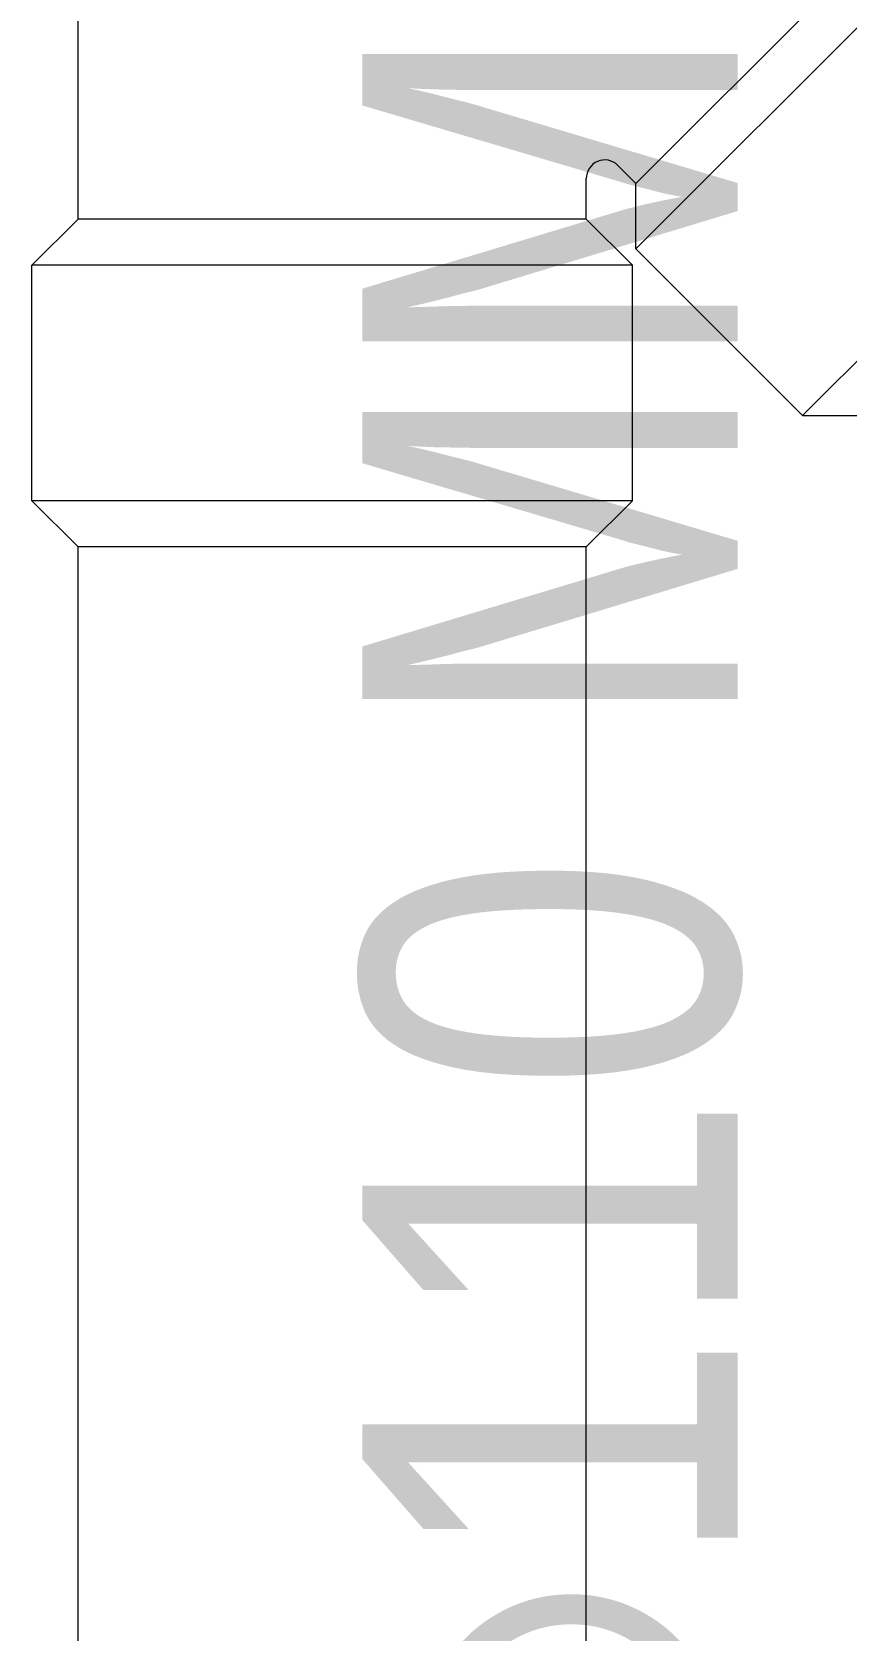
# Model space of a CAD drawing. Header units: inches. Extents: x 3133 to 3721, y -16790 to -15753.
# Drawn here: x 3477.7 to 3484.11, y -16003.65 to -15991.07 of the extents above; entities that cross this region are included whole.
import ezdxf

# ---------------------------------------------------------------- set-up
doc = ezdxf.new("R2010")
doc.units = ezdxf.units.IN
doc.header["$LTSCALE"] = 25
doc.header["$MEASUREMENT"] = 0
doc.layers.add('PP-SWP', color=1, linetype='Continuous', lineweight=9)
doc.layers.add('PP-WWP', color=3, linetype='Continuous', lineweight=9)
doc.styles.add('arial', font='ARIALN.TTF')

# ---------------------------------------------------------------- blocks, each defined once
blk = doc.blocks.new('PP-Y TEE MIRROR')
for p, q in [((419.04, 14377.41), (412.22, 14370.59)), ((419.04, 14288.77), (419.04, 14377.41)), ((419.04, 14377.41), (453.81, 14377.41)), ((453.81, 14377.41), (460.63, 14370.59)), ((453.81, 14288.77), (453.81, 14377.41)), ((586.09, 14377.41), (579.27, 14370.59)), ((586.09, 14377.41), (620.86, 14377.41)), ((586.09, 14288.77), (586.09, 14377.41)), ((620.86, 14377.41), (627.68, 14370.59)), ((620.86, 14288.77), (620.86, 14377.41)), ((412.22, 14295.59), (412.22, 14370.59)), ((460.63, 14370.59), (579.27, 14370.59)), ((460.63, 14295.59), (460.63, 14370.59)), ((579.27, 14295.59), (579.27, 14370.59)), ((627.68, 14295.59), (627.68, 14370.59)), ((412.22, 14295.59), (419.04, 14288.77)), ((460.63, 14295.59), (453.81, 14288.77)), ((460.63, 14295.59), (466.62, 14295.59)), ((579.27, 14295.59), (518.9, 14235.22)), ((579.27, 14295.59), (586.09, 14288.77)), ((627.68, 14295.59), (620.86, 14288.77)), ((468.55, 14290.93), (465.86, 14288.25)), ((419.04, 14288.77), (453.81, 14288.77)), ((456.22, 14288.25), (431.63, 14263.66)), ((456.22, 14288.25), (518.9, 14225.58)), ((456.22, 14288.25), (465.86, 14288.25)), ((465.86, 14288.25), (518.9, 14235.22)), ((586.09, 14288.77), (620.86, 14288.77)), ((431.63, 14263.66), (431.63, 14254.02)), ((431.63, 14263.66), (494.31, 14200.99)), ((431.63, 14254.02), (484.67, 14200.99)), ((518.9, 14235.22), (518.9, 14225.58)), ((518.9, 14225.58), (494.31, 14200.99)), ((494.31, 14200.99), (484.67, 14200.99))]:
    blk.add_line(p, q)
blk.add_arc((466.62, 14292.86), 2.73, 315, 90)

msp = doc.modelspace()

# ---------------------------------------------------------------- linework, layer by layer
at = {"layer": 'PP-WWP'}
for p, q in [((3478.062, -16028.686), (3478.062, -15995.121)), ((3482.062, -16028.686), (3482.062, -15995.121))]:
    msp.add_line(p, q, dxfattribs=at)

# ---------------------------------------------------------------- block references
at = {"layer": 'PP-WWP', "xscale": 0.05333333333333334, "yscale": 0.05333333333333334, "rotation": 90}
msp.add_blockref('PP-Y TEE MIRROR', (4244.493, -16017.106), dxfattribs=at)

# ---------------------------------------------------------------- texts
at = {"layer": 'PP-SWP', "insert": (3483.421, -15994.035), "char_height": 2.95276, "attachment_point": 8, "rotation": 90, "style": 'arial'}
msp.add_mtext('⌀110 MM SWP\\P', dxfattribs=at)

doc.saveas('drawing.dxf')
